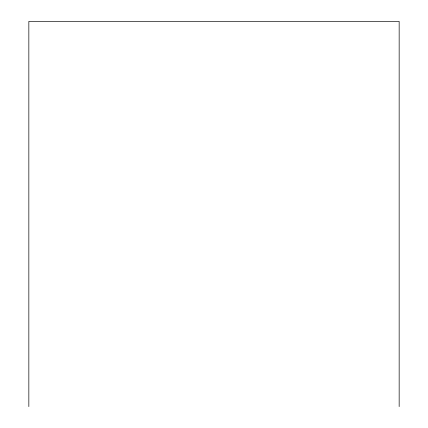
<?xml version="1.0" encoding="UTF-8"?>
<svg xmlns="http://www.w3.org/2000/svg" width="428" height="428" viewBox="0 0 428 428"><rect width="100%" height="100%" fill="white"/><g stroke="black" fill="none" stroke-linecap="round" stroke-linejoin="round"><path stroke-width="0.64" d="M399.158 406.6L399.158 21.4L28.842 21.4L28.842 406.6"/></g></svg>
